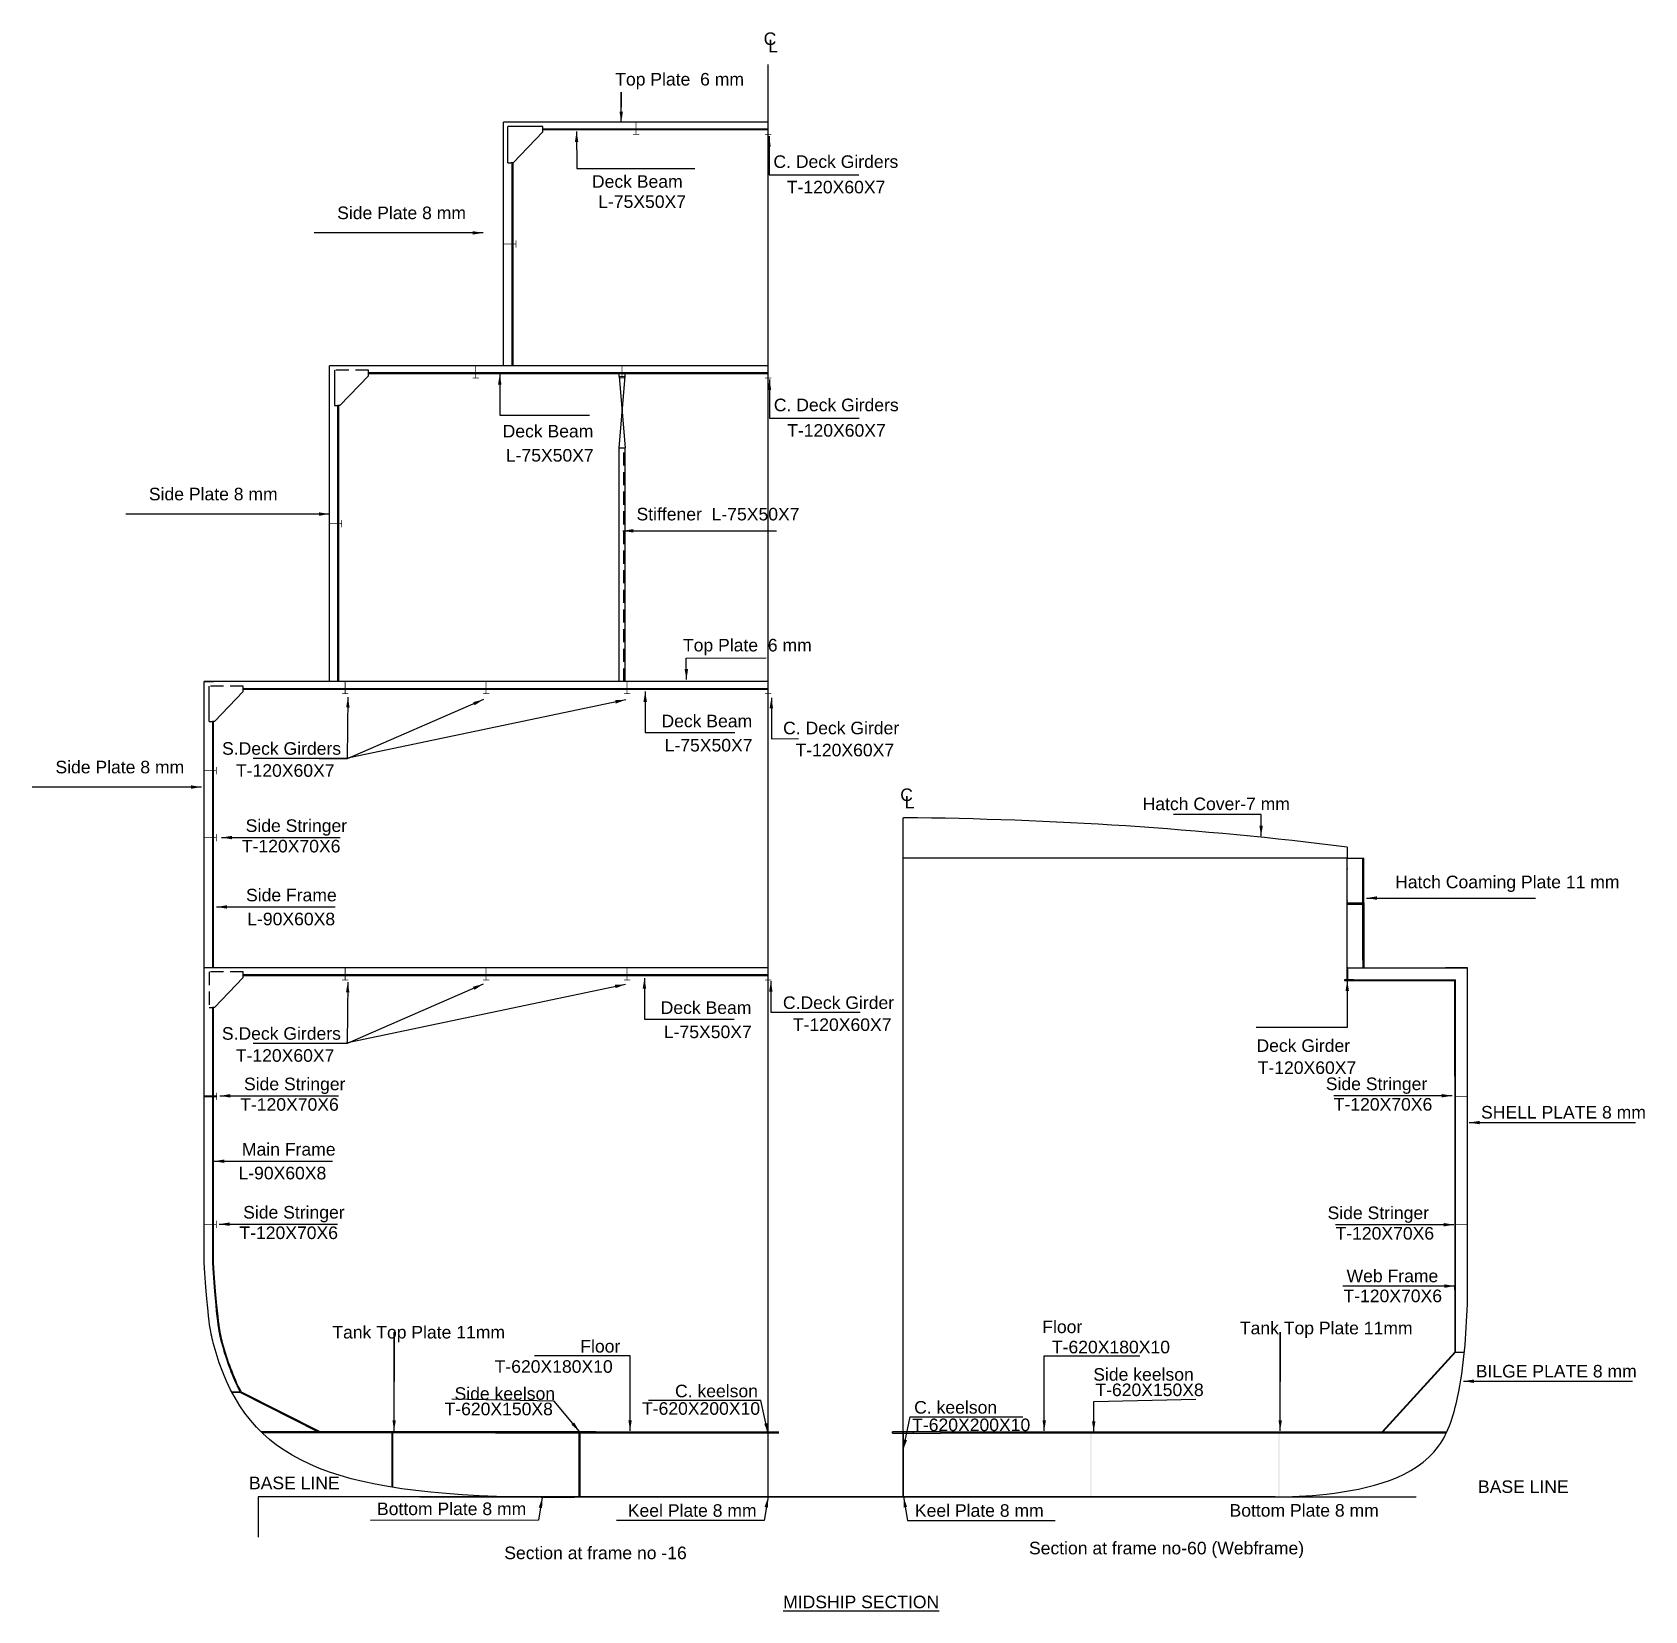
# Model space of a CAD drawing. Header units: inches. Extents: x 14911 to 113445, y 2644 to 74095.
# Drawn here: x 16999 to 32397, y 59028 to 74095 of the extents above; entities that cross this region are included whole.
import ezdxf
from ezdxf.enums import TextEntityAlignment as Align

# ---------------------------------------------------------------- set-up
doc = ezdxf.new("R2010")
doc.units = ezdxf.units.IN
doc.header["$LTSCALE"] = 500
doc.header["$MEASUREMENT"] = 0
doc.linetypes.add('DASHED', pattern=[0.75, 0.5, -0.25])
doc.styles.get("Standard").update_dxf_attribs({"font": 'arial.ttf'})
doc.dimstyles.get("Standard").update_dxf_attribs({"dimtxt": 250, "dimasz": 0.18, "dimexe": 0.18, "dimexo": 0.0625, "dimgap": 0.09, "dimtad": 0, "dimtih": 1, "dimtoh": 1, "dimdec": 4, "dimzin": 0, "dimdsep": 46, "dimtxsty": 'Standard', "dimcen": 0.09, "dimadec": 0, "dimazin": 0, "dimtfac": 1, "dimtdec": 4, "dimtofl": 0, "dimtmove": 0, "dimatfit": 3, "dimfxl": 1, "dimtolj": 1, "dimtzin": 0, "dimarcsym": 0})

msp = doc.modelspace()

# ---------------------------------------------------------------- hatches: boundary and pattern name
h = msp.add_hatch(color=6)
h.dxf.hatch_style = 1
h.paths.add_polyline_path([(22734.32933014312, 73118.00623683308), (22771.02025652782, 73118.00623683308), (22794.32933014312, 73118.00623683308), (22794.32933014312, 73125.00623683308), (22767.82933014312, 73125.00623683308), (22767.82933014312, 73238.00623683308), (22760.82933014312, 73238.00623683308), (22760.82933014312, 73125.00623683308), (22734.32933014312, 73125.00623683308)])
h = msp.add_hatch(color=6)
h.dxf.hatch_style = 1
h.paths.add_polyline_path([(23996.82933014312, 73118.00623683308), (24033.52025652782, 73118.00623683308), (24056.82933014312, 73118.00623683308), (24056.82933014312, 73125.00623683308), (24030.32933014312, 73125.00623683308), (24030.32933014312, 73238.00623683308), (24023.32933014312, 73238.00623683308), (24023.32933014312, 73125.00623683308), (23996.82933014312, 73125.00623683308)])
h = msp.add_hatch(color=6)
h.dxf.hatch_style = 1
h.paths.add_polyline_path([(21614.17278611147, 72078.10484571067), (21614.17278611147, 72072.10484571067), (21500.17278611147, 72072.10484571067), (21500.17278611147, 72078.10484571067)])
h.paths.add_polyline_path([(21620.17278611147, 72072.10484571067), (21620.17278611147, 72040.10484571068), (21614.17278611147, 72040.10484571068), (21614.17278611147, 72072.10484571067)])
h.paths.add_polyline_path([(21620.17278611147, 72078.10484571067), (21620.17278611147, 72075.10484571067), (21620.17278611147, 72072.10484571067), (21614.17278611147, 72072.10484571067), (21614.17278611147, 72078.10484571067)])
h.paths.add_polyline_path([(21620.17278611147, 72110.10484571068), (21620.17278611147, 72078.10484571067), (21614.17278611147, 72078.10484571067), (21614.17278611147, 72110.10484571068)])
h = msp.add_hatch(color=6)
h.dxf.hatch_style = 1
h.paths.add_polyline_path([(21614.17278611147, 72077.17785187843), (21614.17278611147, 72071.17785187843), (21500.17278611147, 72071.17785187843), (21500.17278611147, 72077.17785187843)])
h.paths.add_polyline_path([(21620.17278611147, 72071.17785187843), (21620.17278611147, 72039.17785187843), (21614.17278611147, 72039.17785187843), (21614.17278611147, 72071.17785187843)])
h.paths.add_polyline_path([(21620.17278611147, 72077.17785187843), (21620.17278611147, 72074.17785187843), (21620.17278611147, 72071.17785187843), (21614.17278611147, 72071.17785187843), (21614.17278611147, 72077.17785187843)])
h.paths.add_polyline_path([(21620.17278611147, 72109.17785187843), (21620.17278611147, 72077.17785187843), (21614.17278611147, 72077.17785187843), (21614.17278611147, 72109.17785187843)])
h = msp.add_hatch(color=6)
h.dxf.hatch_style = 1
h.paths.add_polyline_path([(21203.13291194675, 70790.71144518652), (21239.82383833145, 70790.71144518652), (21263.13291194675, 70790.71144518652), (21263.13291194675, 70797.71144518652), (21236.63291194675, 70797.71144518652), (21236.63291194675, 70910.71144518652), (21229.63291194675, 70910.71144518652), (21229.63291194675, 70797.71144518652), (21203.13291194675, 70797.71144518652)])
h = msp.add_hatch(color=6)
h.dxf.hatch_style = 1
h.paths.add_polyline_path([(22599.13291194675, 70790.71144518652), (22635.82383833145, 70790.71144518652), (22659.13291194675, 70790.71144518652), (22659.13291194675, 70797.71144518652), (22632.63291194675, 70797.71144518652), (22632.63291194675, 70910.71144518652), (22625.63291194675, 70910.71144518652), (22625.63291194675, 70797.71144518652), (22599.13291194675, 70797.71144518652)])
h = msp.add_hatch(color=6)
h.dxf.hatch_style = 1
h.paths.add_polyline_path([(23995.13291194675, 70790.71144518652), (24031.82383833145, 70790.71144518652), (24055.13291194675, 70790.71144518652), (24055.13291194675, 70797.71144518652), (24028.63291194675, 70797.71144518652), (24028.63291194675, 70910.71144518652), (24021.63291194675, 70910.71144518652), (24021.63291194675, 70797.71144518652), (23995.13291194675, 70797.71144518652)])
h = msp.add_hatch(color=6)
h.dxf.hatch_style = 1
h.paths.add_polyline_path([(19950.19086982178, 69408.76479371963), (19950.19086982178, 69402.76479371963), (19836.19086982178, 69402.76479371963), (19836.19086982178, 69408.76479371963)])
h.paths.add_polyline_path([(19956.19086982178, 69402.76479371963), (19956.19086982178, 69370.76479371965), (19950.19086982178, 69370.76479371965), (19950.19086982178, 69402.76479371963)])
h.paths.add_polyline_path([(19956.19086982178, 69408.76479371963), (19956.19086982178, 69405.76479371963), (19956.19086982178, 69402.76479371963), (19950.19086982178, 69402.76479371963), (19950.19086982178, 69408.76479371963)])
h.paths.add_polyline_path([(19956.19086982178, 69440.76479371965), (19956.19086982178, 69408.76479371963), (19950.19086982178, 69408.76479371963), (19950.19086982178, 69440.76479371965)])
h = msp.add_hatch(color=6)
h.dxf.hatch_style = 1
h.paths.add_polyline_path([(19950.19086982178, 69407.83779988739), (19950.19086982178, 69401.83779988739), (19836.19086982178, 69401.83779988739), (19836.19086982178, 69407.83779988739)])
h.paths.add_polyline_path([(19956.19086982178, 69401.83779988739), (19956.19086982178, 69369.83779988739), (19950.19086982178, 69369.83779988739), (19950.19086982178, 69401.83779988739)])
h.paths.add_polyline_path([(19956.19086982178, 69407.83779988739), (19956.19086982178, 69404.83779988739), (19956.19086982178, 69401.83779988739), (19950.19086982178, 69401.83779988739), (19950.19086982178, 69407.83779988739)])
h.paths.add_polyline_path([(19956.19086982178, 69439.83779988739), (19956.19086982178, 69407.83779988739), (19950.19086982178, 69407.83779988739), (19950.19086982178, 69439.83779988739)])
h = msp.add_hatch(color=6)
h.dxf.hatch_style = 1
h.paths.add_polyline_path([(19956.38291194695, 67777.47144464937), (19993.07383833166, 67777.47144464937), (20016.38291194695, 67777.47144464937), (20016.38291194695, 67784.47144464937), (19989.88291194696, 67784.47144464937), (19989.88291194695, 67897.47144464937), (19982.88291194695, 67897.47144464937), (19982.88291194696, 67784.47144464937), (19956.38291194695, 67784.47144464937)])
h = msp.add_hatch(color=6)
h.dxf.hatch_style = 1
h.paths.add_polyline_path([(21302.63291194695, 67777.47144464937), (21339.32383833166, 67777.47144464937), (21362.63291194695, 67777.47144464937), (21362.63291194695, 67784.47144464937), (21336.13291194696, 67784.47144464937), (21336.13291194695, 67897.47144464937), (21329.13291194695, 67897.47144464937), (21329.13291194696, 67784.47144464937), (21302.63291194695, 67784.47144464937)])
h = msp.add_hatch(color=6)
h.dxf.hatch_style = 1
h.paths.add_polyline_path([(22648.88291194695, 67777.47144464937), (22685.57383833166, 67777.47144464937), (22708.88291194695, 67777.47144464937), (22708.88291194695, 67784.47144464937), (22682.38291194696, 67784.47144464937), (22682.38291194695, 67897.47144464937), (22675.38291194695, 67897.47144464937), (22675.38291194696, 67784.47144464937), (22648.88291194695, 67784.47144464937)])
h = msp.add_hatch(color=6)
h.dxf.hatch_style = 1
h.paths.add_polyline_path([(23995.13291194695, 67777.47214518652), (24031.82383833166, 67777.47214518652), (24055.13291194695, 67777.47214518652), (24055.13291194695, 67784.47214518652), (24028.63291194695, 67784.47214518652), (24028.63291194695, 67897.47214518652), (24021.63291194695, 67897.47214518652), (24021.63291194695, 67784.47214518652), (23995.13291194695, 67784.47214518652)])
h = msp.add_hatch(color=6)
h.dxf.hatch_style = 1
h.paths.add_polyline_path([(18754.1528192956, 67050.16030105697), (18754.1528192956, 67044.16030105697), (18640.1528192956, 67044.16030105697), (18640.1528192956, 67050.16030105697)])
h.paths.add_polyline_path([(18760.1528192956, 67044.16030105697), (18760.1528192956, 67012.16030105698), (18754.1528192956, 67012.16030105698), (18754.1528192956, 67044.16030105697)])
h.paths.add_polyline_path([(18760.1528192956, 67050.16030105697), (18760.1528192956, 67047.16030105697), (18760.1528192956, 67044.16030105697), (18754.1528192956, 67044.16030105697), (18754.1528192956, 67050.16030105697)])
h.paths.add_polyline_path([(18760.1528192956, 67082.16030105698), (18760.1528192956, 67050.16030105697), (18754.1528192956, 67050.16030105697), (18754.1528192956, 67082.16030105698)])
h = msp.add_hatch(color=6)
h.dxf.hatch_style = 1
h.paths.add_polyline_path([(18754.1528192956, 66408.99070798185), (18754.1528192956, 66402.99070798185), (18640.1528192956, 66402.99070798185), (18640.1528192956, 66408.99070798185)])
h.paths.add_polyline_path([(18760.1528192956, 66402.99070798185), (18760.1528192956, 66370.99070798187), (18754.1528192956, 66370.99070798187), (18754.1528192956, 66402.99070798185)])
h.paths.add_polyline_path([(18760.1528192956, 66408.99070798185), (18760.1528192956, 66405.99070798185), (18760.1528192956, 66402.99070798185), (18754.1528192956, 66402.99070798185), (18754.1528192956, 66408.99070798185)])
h.paths.add_polyline_path([(18760.1528192956, 66440.99070798187), (18760.1528192956, 66408.99070798185), (18754.1528192956, 66408.99070798185), (18754.1528192956, 66440.99070798187)])
h = msp.add_hatch(color=6)
h.dxf.hatch_style = 1
h.paths.add_polyline_path([(19956.38291194695, 65044.49569621679), (19993.07383833166, 65044.49569621679), (20016.38291194695, 65044.49569621679), (20016.38291194695, 65051.49569621679), (19989.88291194696, 65051.49569621679), (19989.88291194695, 65164.49569621679), (19982.88291194695, 65164.49569621679), (19982.88291194696, 65051.49569621679), (19956.38291194695, 65051.49569621679)])
h = msp.add_hatch(color=6)
h.dxf.hatch_style = 1
h.paths.add_polyline_path([(21302.63291194695, 65044.49569621679), (21339.32383833166, 65044.49569621679), (21362.63291194695, 65044.49569621679), (21362.63291194695, 65051.49569621679), (21336.13291194696, 65051.49569621679), (21336.13291194695, 65164.49569621679), (21329.13291194695, 65164.49569621679), (21329.13291194696, 65051.49569621679), (21302.63291194695, 65051.49569621679)])
h = msp.add_hatch(color=6)
h.dxf.hatch_style = 1
h.paths.add_polyline_path([(22648.88291194695, 65044.49569621679), (22685.57383833166, 65044.49569621679), (22708.88291194695, 65044.49569621679), (22708.88291194695, 65051.49569621679), (22682.38291194696, 65051.49569621679), (22682.38291194695, 65164.49569621679), (22675.38291194695, 65164.49569621679), (22675.38291194696, 65051.49569621679), (22648.88291194695, 65051.49569621679)])
h = msp.add_hatch(color=6)
h.dxf.hatch_style = 1
h.paths.add_polyline_path([(23995.13291194695, 65044.49569621679), (24031.82383833166, 65044.49569621679), (24055.13291194695, 65044.49569621679), (24055.13291194695, 65051.49569621679), (24028.63291194696, 65051.49569621679), (24028.63291194695, 65164.49569621679), (24021.63291194695, 65164.49569621679), (24021.63291194696, 65051.49569621679), (23995.13291194695, 65051.49569621679)])
h = msp.add_hatch(color=6)
h.dxf.hatch_style = 1
h.paths.add_polyline_path([(29529.13714031774, 65044.49569621679), (29565.82806670244, 65044.49569621679), (29589.13714031774, 65044.49569621679), (29589.13714031774, 65051.49569621679), (29562.63714031774, 65051.49569621679), (29562.63714031774, 65164.49569621679), (29555.63714031774, 65164.49569621679), (29555.63714031774, 65051.49569621679), (29529.13714031774, 65051.49569621679)])
h = msp.add_hatch(color=6)
h.dxf.hatch_style = 1
h.paths.add_polyline_path([(18754.152819292, 63941.80301866432), (18754.152819292, 63935.80301866432), (18640.152819292, 63935.80301866432), (18640.152819292, 63941.80301866432)])
h.paths.add_polyline_path([(18760.152819292, 63935.80301866432), (18760.152819292, 63903.80301866432), (18754.152819292, 63903.80301866432), (18754.152819292, 63935.80301866432)])
h.paths.add_polyline_path([(18760.152819292, 63941.80301866432), (18760.152819292, 63938.80301866432), (18760.152819292, 63935.80301866432), (18754.152819292, 63935.80301866432), (18754.152819292, 63941.80301866432)])
h.paths.add_polyline_path([(18760.152819292, 63973.80301866432), (18760.152819292, 63941.80301866432), (18754.152819292, 63941.80301866432), (18754.152819292, 63973.80301866432)])
h = msp.add_hatch(color=6)
h.dxf.hatch_style = 1
h.paths.add_polyline_path([(30590.20285702656, 63942.00879946799), (30590.20285702656, 63936.00879946799), (30704.20285702656, 63936.00879946799), (30704.20285702656, 63942.00879946799)])
h.paths.add_polyline_path([(30584.20285702656, 63936.00879946799), (30584.20285702656, 63904.00879946799), (30590.20285702656, 63904.00879946799), (30590.20285702656, 63936.00879946799)])
h.paths.add_polyline_path([(30584.20285702656, 63942.00879946799), (30584.20285702656, 63939.00879946799), (30584.20285702656, 63936.00879946799), (30590.20285702656, 63936.00879946799), (30590.20285702656, 63942.00879946799)])
h.paths.add_polyline_path([(30584.20285702656, 63974.00879946799), (30584.20285702656, 63942.00879946799), (30590.20285702656, 63942.00879946799), (30590.20285702656, 63974.00879946799)])
h = msp.add_hatch(color=6)
h.dxf.hatch_style = 1
h.paths.add_polyline_path([(18754.1469944085, 62719.87788085271), (18754.1469944085, 62713.87788085271), (18640.1469944085, 62713.87788085271), (18640.1469944085, 62719.87788085271)])
h.paths.add_polyline_path([(18760.1469944085, 62713.87788085271), (18760.1469944085, 62681.87788085272), (18754.1469944085, 62681.87788085272), (18754.1469944085, 62713.87788085271)])
h.paths.add_polyline_path([(18760.1469944085, 62719.87788085271), (18760.1469944085, 62716.87788085271), (18760.1469944085, 62713.87788085271), (18754.1469944085, 62713.87788085271), (18754.1469944085, 62719.87788085271)])
h.paths.add_polyline_path([(18760.1469944085, 62751.87788085272), (18760.1469944085, 62719.87788085271), (18754.1469944085, 62719.87788085271), (18754.1469944085, 62751.87788085272)])
h = msp.add_hatch(color=6)
h.dxf.hatch_style = 1
h.paths.add_polyline_path([(30590.03764609515, 62719.65055041816), (30590.03764609515, 62713.65055041816), (30704.03764609515, 62713.65055041816), (30704.03764609515, 62719.65055041816)])
h.paths.add_polyline_path([(30584.03764609515, 62713.65055041816), (30584.03764609515, 62681.65055041817), (30590.03764609515, 62681.65055041817), (30590.03764609515, 62713.65055041816)])
h.paths.add_polyline_path([(30584.03764609515, 62719.65055041816), (30584.03764609515, 62716.65055041816), (30584.03764609515, 62713.65055041816), (30590.03764609515, 62713.65055041816), (30590.03764609515, 62719.65055041816)])
h.paths.add_polyline_path([(30584.03764609515, 62751.65055041817), (30584.03764609515, 62719.65055041816), (30590.03764609515, 62719.65055041816), (30590.03764609515, 62751.65055041817)])
h = msp.add_hatch(color=6)
h.dxf.hatch_style = 1
h.paths.add_polyline_path([(20439.77377653545, 60726.49597006399), (20510.73488679148, 60726.49597006398), (20510.73488679148, 60734.49569621871), (20435.73488679148, 60734.49569621871), (20360.73488679148, 60734.49569621871), (20360.73488679148, 60726.495970064), (20431.77377653545, 60726.49597006399), (20431.77377653545, 60207.54143693027), (20439.77377653545, 60206.26535072204)])
h = msp.add_hatch(color=6)
h.dxf.hatch_style = 1
h.paths.add_polyline_path([(22151.73488679148, 60734.495696217), (22222.75240433987, 60734.495696217), (22222.75240433987, 60726.495696217), (22151.73488679148, 60726.495696217)])
h.paths.add_polyline_path([(22230.73488679148, 60734.495696217), (22301.73488679148, 60734.495696217), (22301.73488679148, 60726.495696217), (22230.73488679148, 60726.495696217)])
h = msp.add_hatch(color=6)
h.dxf.hatch_style = 1
h.paths.add_polyline_path([(22222.73488679148, 60726.495696217), (22230.73488679148, 60726.495696217), (22230.73488679148, 60114.49569621871), (22222.73488679148, 60114.49569621871)])
h = msp.add_hatch(color=6)
h.dxf.hatch_style = 1
h.paths.add_polyline_path([(22222.75240433987, 60734.49569621871), (22230.73488679148, 60734.49569621871), (22230.73488679148, 60726.49569621871), (22222.75240433987, 60726.49569621871)])
h = msp.add_hatch(color=6)
h.dxf.hatch_style = 1
h.paths.add_polyline_path([(24030.16074960199, 60724.49569621842), (24020.16074960199, 60724.49569621842), (24020.16074960199, 60114.49569621842), (24030.16074960199, 60114.49569621842)])
h.paths.add_polyline_path([(24125.16074960199, 60734.49569621842), (24030.16074960199, 60734.49569621842), (24030.16074960199, 60724.49569621842), (24125.16074960199, 60724.49569621842)])
h.paths.add_polyline_path([(24030.16074960199, 60734.49569621842), (24020.16074960199, 60734.49569621842), (24020.16074960199, 60724.49569621842), (24030.16074960199, 60724.49569621842)])
h.paths.add_polyline_path([(24020.16074960199, 60734.49569621842), (23972.66074960199, 60734.49569621842), (23925.16074960199, 60734.49569621842), (23925.16074960199, 60724.49569621842), (24020.16074960199, 60724.49569621842)])
h = msp.add_hatch(color=6)
h.dxf.hatch_style = 1
h.paths.add_polyline_path([(25319.20285702345, 60724.49569621842), (25309.20285702345, 60724.49569621842), (25309.20285702345, 60114.49569621842), (25319.20285702345, 60114.49569621842)])
h.paths.add_polyline_path([(25414.20285702345, 60734.49569621842), (25319.20285702345, 60734.49569621842), (25319.20285702345, 60724.49569621842), (25414.20285702345, 60724.49569621842)])
h.paths.add_polyline_path([(25319.20285702345, 60734.49569621842), (25309.20285702345, 60734.49569621842), (25309.20285702345, 60724.49569621842), (25319.20285702345, 60724.49569621842)])
h.paths.add_polyline_path([(25309.20285702345, 60734.49569621842), (25261.70285702345, 60734.49569621842), (25214.20285702345, 60734.49569621842), (25214.20285702345, 60724.49569621842), (25309.20285702345, 60724.49569621842)])
h = msp.add_hatch(color=6)
h.dxf.hatch_style = 1
h.paths.add_polyline_path([(27183.51632038216, 60734.53322795614), (27112.49880283378, 60734.53322795614), (27112.49880283378, 60726.53322795614), (27183.51632038216, 60726.53322795614)])
h.paths.add_polyline_path([(27104.51632038216, 60734.53322795614), (27033.51632038216, 60734.53322795614), (27033.51632038216, 60726.53322795614), (27104.51632038216, 60726.53322795614)])
h = msp.add_hatch(color=6)
h.dxf.hatch_style = 1
h.paths.add_polyline_path([(27112.49880283378, 60734.53322795784), (27104.51632038216, 60734.53322795784), (27104.51632038216, 60726.53322795784), (27112.49880283378, 60726.53322795785)])
h = msp.add_hatch(color=6)
h.dxf.hatch_style = 1
h.paths.add_polyline_path([(27112.51632038216, 60726.53322795614), (27104.51632038216, 60726.53322795614), (27104.51632038216, 60114.53322795784), (27112.51632038216, 60114.53322795784)])
h = msp.add_hatch(color=6)
h.dxf.hatch_style = 1
h.paths.add_polyline_path([(28978.51632038217, 60734.53322795614), (28907.49880283378, 60734.53322795614), (28907.49880283378, 60726.53322795614), (28978.51632038217, 60726.53322795614)])
h.paths.add_polyline_path([(28899.51632038217, 60734.53322795614), (28828.51632038216, 60734.53322795614), (28828.51632038216, 60726.53322795614), (28899.51632038217, 60726.53322795614)])
h = msp.add_hatch(color=6)
h.dxf.hatch_style = 1
h.paths.add_polyline_path([(28907.49880283378, 60734.53322795784), (28899.51632038217, 60734.53322795784), (28899.51632038217, 60726.53322795784), (28907.49880283378, 60726.53322795785)])
h = msp.add_hatch(color=6)
h.dxf.hatch_style = 1
h.paths.add_polyline_path([(28907.51632038217, 60726.53322795614), (28899.51632038217, 60726.53322795614), (28899.51632038217, 60114.53322795784), (28907.51632038217, 60114.53322795784)])

# ---------------------------------------------------------------- linework, layer by layer
for p, q in [((24025.160749602, 73238.00623683308), (24025.16074960199, 73787.78507539914)), ((24025.16074960179, 73238.00623683308), (21500.18071642146, 73238.00623683308)), ((21500.18071642146, 70910.71144518652), (21500.18071642146, 73238.00623683308)), ((24025.16074960179, 73238.00623683308), (21500.18071642146, 73238.00623683308)), ((24025.16074960179, 73238.00623683308), (21500.18071642146, 73238.00623683308)), ((21540.30451581598, 72848.13388638788), (21540.30451581598, 73195.33379134408)), ((21873.51217105073, 73143.0385566358), (21590.18071642146, 72848.13388638789)), ((24025.16074960179, 73170.00623683308), (21873.51217105073, 73170.00623683308)), ((21873.51217105073, 73143.0385566358), (21873.51217105073, 73163.04263743568)), ((24025.16074960179, 73163.00623683308), (21873.51217105073, 73163.00623683308)), ((24025.16074960179, 70910.71144518652), (24025.16074960179, 73238.00623683308)), ((21590.18071642146, 72848.13388638789), (21570.18071642146, 72848.13388638789)), ((21582.18071642146, 70910.71144518652), (21582.18071642146, 72848.13388638789)), ((21590.18071642146, 70910.71144518652), (21590.18071642146, 72848.13388638789)), ((19836.19880013177, 67898.39913901877), (19836.19880013177, 70911.63843901877)), ((24025.16074960179, 70910.71144518652), (19836.19880013177, 70910.71144518652)), ((24025.16074960179, 70910.71144518652), (19836.19880013177, 70910.71144518652)), ((24025.16074960179, 70842.71144518652), (20209.53025476104, 70842.71144518652)), ((20209.53025476104, 70816.67075882148), (20209.53025476104, 70836.67483962137)), ((24025.16074960179, 70835.71144518652), (20209.53025476104, 70835.71144518652)), ((22601.88529629982, 70809.96637161488), (22601.88529629982, 70835.71144518652)), ((22658.88529630012, 70809.96637161514), (22658.88529630012, 70835.71144518652)), ((24025.16074960179, 67897.47214518652), (24025.16074960179, 70910.71144518652)), ((20209.53025476104, 70816.67075882148), (19935.08441967901, 70531.0146582601)), ((22601.88529629982, 70809.96637161488), (22658.88529630331, 70129.38637161514)), ((22601.88529632356, 70129.38637161488), (22658.88529630012, 70809.96637161514)), ((22601.88529629982, 70809.96637161488), (22658.88529630012, 70809.96637161514)), ((19935.08441967901, 70531.0146582601), (19915.08441967901, 70531.0146582601)), ((19918.19880013177, 67898.39913901876), (19918.19880013177, 70531.0146582601)), ((19926.19880013177, 67898.39913901876), (19926.19880013177, 70531.0146582601)), ((22601.88529632356, 70129.38637161488), (22658.88529630331, 70129.38637161514)), ((24025.16074960199, 67897.47214518652), (24025.16074960199, 68004.52314589344)), ((24025.16074960199, 67897.47214518652), (18640.16074960559, 67897.47214518652)), ((18640.16074960559, 63558.85464518815), (18640.16074960559, 67897.47214518652)), ((18640.16074960559, 67897.47214518652), (18730.16074960559, 67897.47214518652)), ((18640.16074960559, 67889.47214518653), (18640.16074960559, 67897.47214518652)), ((18640.16074960559, 67897.47214518652), (18730.16074960559, 67897.47214518652)), ((18640.16074960559, 67889.47214518653), (18640.16074960559, 67897.47214518652)), ((24025.16074960199, 67897.47214518652), (18640.16074960559, 67897.47214518652)), ((18685.16074960559, 67897.47214518652), (18640.16074960559, 67897.47214518652)), ((18689.17016854734, 67516.84836442785), (18689.17016854737, 67854.79969969751)), ((19013.49220423486, 67802.50446498924), (18739.04636915282, 67516.84836442786)), ((24025.16074960199, 67829.47214518652), (19013.49220423486, 67829.47214518652)), ((19013.49220423486, 67802.50446498924), (19013.49220423486, 67822.50854578911)), ((24025.16074960199, 67822.47214518652), (19013.49220423485, 67822.47214518652)), ((24025.16074960199, 67897.47214518652), (19254.48239432997, 67897.47214518652)), ((24025.16074960199, 63558.85464518652), (24025.16074960199, 67897.47214518652)), ((18739.04636915282, 67516.84836442786), (18719.04636915282, 67516.84836442786)), ((18722.16074960559, 65164.49569621679), (18722.16074960559, 67516.84836442786)), ((18730.16074960559, 65164.49569621679), (18730.16074960559, 67516.84836442786)), ((25314.20285702345, 60114.49569621842), (25314.20285702345, 66597.13011345593)), ((25314.20285702345, 66597.13011345593), (25319.20285702345, 66597.13011345592)), ((29555.63714031774, 66317.61688699544), (29555.63714031774, 66211.7875782768)), ((29703.86677893124, 65238.14163724679), (29703.86677893124, 66211.78757827678)), ((29715.63714031774, 65238.14163724679), (29715.63714031774, 66211.7875782768)), ((29555.63714031774, 66114.10532862687), (29555.63714031774, 66107.10532862687)), ((29555.63714031774, 65807.80180108637), (29555.63714031774, 65800.80180108637)), ((29555.63714031774, 65784.47368431377), (29715.63714031774, 65784.47368431377)), ((29555.63714031774, 65784.47368431377), (29555.63714031774, 65773.47368431377)), ((29555.63714031774, 65773.47368431377), (29704.63714031774, 65773.47368431377)), ((29704.63714031774, 65773.47368431377), (29704.63714031774, 65334.47368431378)), ((29715.63714031774, 65784.47368431377), (29715.63714031774, 65334.47368431378)), ((29715.63714031774, 65688.1416372468), (29715.63714031774, 65238.14163724679)), ((29704.63714031774, 65334.47368431378), (29715.63714031774, 65334.47368431378)), ((24025.16074960199, 65164.49569621679), (18640.16074960559, 65164.49569621679)), ((18640.16074960199, 62350.29623879761), (18640.16074960199, 65164.49569621842)), ((24018.16074960199, 65164.49569621679), (24025.16074960199, 65164.49569621679)), ((29555.63714031774, 65164.49569621679), (29791.27781378123, 65164.49569621679)), ((29555.63714031774, 65164.49569621679), (29555.63714031774, 65044.49569621679)), ((29562.63714031774, 65164.49569621679), (29555.63714031774, 65164.49569621679)), ((29555.63714031774, 65051.49569621679), (29555.63714031774, 65164.49569621679)), ((29555.63714031774, 65164.49569621679), (29562.63714031774, 65164.49569621679)), ((29562.63714031774, 65051.49569621679), (29562.63714031774, 65164.49569621679)), ((29562.63714031774, 65051.49569621679), (29562.63714031774, 65164.49569621679)), ((29703.86677893124, 65238.14163724679), (29703.86677893124, 65164.49569621679)), ((29715.63714031774, 65238.14163724679), (29715.63714031774, 65164.49569621679)), ((29791.27781378123, 65164.49569621679), (30615.40378756377, 65164.49569621797)), ((30615.40378756377, 65164.49569621797), (30495.40378756377, 65164.49569621797)), ((30704.20285702345, 65164.80879946795), (30584.20285702345, 65164.80879946795)), ((30609.27378690266, 65164.49569621797), (30704.20285702094, 65164.49569621842)), ((19013.49220423486, 65073.28323492424), (18739.04636915282, 64787.62713436286)), ((24025.16074960199, 65096.49569621679), (19013.49220423486, 65096.49569621679)), ((19013.49220423486, 65073.28323492424), (19013.49220423486, 65093.28731572412)), ((24025.16074960199, 65089.49569621679), (19013.49220423486, 65089.49569621679)), ((29555.63714031774, 65051.49569621679), (29529.13714031774, 65051.49569621679)), ((29529.13714031774, 65051.49569621679), (29529.13714031774, 65044.49569621679)), ((29529.13714031774, 65044.49569621679), (29565.82806670244, 65044.49569621679)), ((29555.63714031774, 65044.49569621679), (29615.63714031774, 65044.49569621679)), ((29555.63714031774, 65044.49569621679), (30584.07285636543, 65044.49569621679)), ((29615.63714031774, 65051.49569621679), (29562.63714031774, 65051.49569621679)), ((29589.13714031774, 65051.49569621679), (29562.63714031774, 65051.49569621679)), ((29562.63714031774, 65044.49569621679), (29589.13714031774, 65044.49569621679)), ((29589.13714031774, 65044.49569621679), (29589.13714031774, 65051.49569621679)), ((29615.63714031774, 65051.49569621679), (30590.20285702654, 65051.49569621679)), ((30584.07285636543, 64130.29492690683), (30584.07285636543, 65044.49569621679)), ((18739.04636915282, 64787.62713436286), (18719.04636915282, 64787.62713436286)), ((18722.16074960559, 63558.85464518815), (18722.16074960559, 64787.62713436286)), ((18722.16074960199, 62350.29623879761), (18722.16074960199, 64787.62713436285)), ((18730.16074960559, 63558.85464518815), (18730.16074960559, 64787.62713436286)), ((18730.16074960199, 62350.29623879761), (18730.16074960199, 64787.62713436285)), ((18640.152819292, 63941.80301866432), (18760.152819292, 63941.80301866432)), ((18640.152819292, 63935.80301866432), (18760.152819292, 63935.80301866432)), ((30584.07285636543, 63938.39245944933), (30590.20285702655, 63938.39245944933)), ((30590.20285702345, 62779.89232523317), (30590.20285702345, 62849.89232523317)), ((30584.20285702656, 62091.3200175676), (30584.20285702656, 62126.3200175676)), ((30584.20285702345, 62091.32001756757), (30584.20285702345, 62126.32001756757)), ((30590.20285702345, 62126.32001756757), (30584.20285702345, 62126.32001756757)), ((30584.20285702656, 62091.3200175676), (30584.20285702656, 62056.3200175676)), ((30584.20285702345, 62091.32001756757), (30584.20285702345, 62056.32001756757)), ((30584.20285702656, 62056.3200175676), (30590.20285702656, 62056.3200175676)), ((30590.20285702345, 62056.32001756757), (30590.20285702345, 62126.32001756757)), ((30584.07285636545, 61496.39501949107), (29890.35710646971, 60736.80726470161)), ((30590.20285702657, 61496.39501949107), (29896.48710713084, 60736.80726470161)), ((30584.07285636545, 61496.39501949107), (30674.25283942935, 61496.39501949107)), ((18902.79565757948, 61118.56797096807), (18984.79049520599, 61118.5778671888)), ((18987.51212708567, 61110.86299845429), (18907.03700544938, 61110.48888882341)), ((18987.51212708567, 61110.86299845429), (19729.0099279044, 60734.51501804419)), ((18992.68990800939, 61118.77072254915), (18993.25733937923, 61118.78457575369)), ((18993.25733937923, 61118.78457575369), (19751.12250948101, 60734.51501804418)), ((21270.42785607017, 60734.51501804408), (19185.23404065776, 60734.51501804422)), ((20431.77377653545, 60726.49597006399), (19193.54263745626, 60726.49597006407)), ((20507.03496535533, 60734.51501804413), (20227.83094836397, 60734.51501804415)), ((20360.73488679148, 60726.49569621871), (20360.73488679148, 60734.49569621871)), ((20360.73488679148, 60734.49569621871), (20435.73488679148, 60734.49569621871)), ((20431.77377653545, 60726.49569621871), (20360.73488679148, 60726.49569621871)), ((20427.82878107805, 60726.49597006399), (20431.77377653545, 60726.49597006399)), ((20431.77377653545, 60726.49597006399), (20431.77377653545, 60207.54143693027)), ((20435.73488679148, 60734.49569621871), (20510.73488679148, 60734.49569621871)), ((21420.65503034019, 60726.49597006392), (20439.77377653545, 60726.49597006399)), ((20439.77377653545, 60726.49597006399), (20439.77377653545, 60206.25552860261)), ((20510.73488679148, 60726.49569621871), (20439.77377653545, 60726.49569621871)), ((20510.73488679148, 60734.49569621871), (20510.73488679148, 60726.49569621871)), ((22379.05108901059, 60734.49569621853), (21270.42785607017, 60734.51501804408)), ((21420.65503034019, 60726.49597006392), (21910.68777951794, 60726.49597006392)), ((21910.68777951794, 60726.49597006392), (22122.43204817686, 60726.49597006392)), ((22122.43204817686, 60726.49597006392), (23081.01104973918, 60726.49597006392)), ((22222.73488679148, 60114.49569621871), (22222.73488679148, 60734.49569621871)), ((22230.73488679148, 60114.49569621871), (22230.73488679148, 60734.49569621871)), ((22379.05108901137, 60734.49569621853), (22605.85300806452, 60734.49569621852)), ((22379.05108901059, 60734.49569621853), (24126.69722191175, 60734.49569621843)), ((23081.01104973918, 60726.49597006392), (24125.56450202712, 60724.48887580604)), ((23925.1171297028, 60724.48896202621), (23925.1171297028, 60734.48896202621)), ((24125.56450202712, 60724.48887580604), (24125.56450202712, 60734.49569621843)), ((25213.05806130113, 60724.49569621842), (25671.27041019344, 60724.49569621842)), ((25566.27041019344, 60734.49569621842), (25213.75756551058, 60734.49569621842)), ((25214.27821921196, 60724.49569621842), (25214.27821921196, 60734.49569621842)), ((25314.20285702345, 60114.49569621842), (25314.20285702345, 60734.49569621842)), ((25319.20285702345, 60114.49569621842), (25319.20285702345, 60734.49569621842)), ((25414.12884955799, 60724.49569621842), (25414.12884955799, 60734.49569621842)), ((25671.27041019344, 60734.49569621842), (25518.77041019344, 60734.49569621842)), ((25671.27041019344, 60734.49569621842), (26779.89364313386, 60734.5150180439)), ((25671.27041019344, 60724.49569621842), (26629.66646886384, 60726.74219169365)), ((26629.66646886384, 60726.49597006376), (30502.5088843986, 60726.49597006376)), ((26779.89364313386, 60734.5150180439), (30506.25653927026, 60734.5150180439)), ((27606.76147460484, 60726.5150180439), (27535.77654383803, 60726.5150180439)), ((27606.76147460484, 60726.5150180439), (27614.74395705645, 60726.5150180439)), ((27685.76147460484, 60726.5150180439), (27614.74395705645, 60726.5150180439)), ((19156.74311485291, 60114.49569621842), (19156.74311485291, 59729.68987838255)), ((21644.20074960199, 60114.49569621842), (24025.16074960199, 60114.49569621842)), ((28841.20285704856, 60114.49569621871), (25334.403787564, 60114.49569621842)), ((28866.4037875891, 60114.49569621842), (25344.4037875891, 60114.49569621842))]:
    msp.add_line(p, q)
at = {"ltscale": 0.5}
for p, q in [((21873.51217105073, 73195.33379134408), (21540.30451581598, 73195.33379134406)), ((21540.30451581598, 72848.13388638788), (21570.18071642146, 72848.13388638789)), ((19885.20821907356, 70868.96599352975), (19885.20821907352, 70531.0146582601)), ((19885.20821907352, 70531.0146582601), (19915.08441967901, 70531.0146582601)), ((22601.90967578626, 67897.76323568304), (22601.90967575563, 70136.26323568304)), ((22658.8852963339, 67897.47214518653), (22658.88529630331, 70129.38637161514))]:
    msp.add_line(p, q, dxfattribs=at)
at = {"linetype": 'DASHED', "ltscale": 0.5}
for p, q in [((21873.51217105073, 73163.04263743568), (21873.51217105073, 73195.33379134408)), ((20209.53025476104, 70868.96599352975), (19885.20821907356, 70868.96599352975)), ((20209.53025476104, 70836.67483962137), (20209.53025476104, 70868.96599352975)), ((22648.8852963339, 67897.47214518653), (22648.88529630331, 70129.3863716151)), ((19013.49220423486, 67854.79969969751), (18689.17016854737, 67854.79969969751)), ((19013.49220423486, 67822.50854578911), (19013.49220423486, 67854.79969969751)), ((18689.17016854734, 67516.84836442785), (18719.04636915282, 67516.84836442786)), ((18689.17016854737, 65125.57846963251), (18689.17016854734, 64787.62713436285)), ((19013.49220423486, 65125.57846963251), (18689.17016854737, 65125.57846963251)), ((19013.49220423486, 65093.28731572412), (19013.49220423486, 65125.57846963251)), ((18689.17016854734, 64787.62713436285), (18719.04636915282, 64787.62713436286))]:
    msp.add_line(p, q, dxfattribs=at)
at = {"color": 7}
msp.add_line((24025.16074960199, 60114.49569621842), (24025.16074960199, 66245.83194259368), dxfattribs=at)
at = {"color": 7, "ltscale": 0.5}
for p, q in [((29555.63714031774, 66211.78757819266), (25314.20285702345, 66211.787576794)), ((28439.8451390922, 60114.49569621842), (19156.74311485291, 60114.49569621842)), ((20700.19099487962, 60114.49569621842), (30212.82142231309, 60114.49569621842)), ((20929.71939807379, 60114.49569621842), (30212.82142231309, 60114.49569621842)), ((20929.71939807379, 60114.49569621842), (30212.82142231309, 60114.49569621842))]:
    msp.add_line(p, q, dxfattribs=at)
at = {"color": 7, "ltscale": 5}
for p, q in [((29555.63714031774, 65164.49569621679), (29555.63714031774, 66211.7875782768)), ((29555.63714031774, 66211.7875782768), (29715.63714031774, 66211.78757827678)), ((30584.07285636543, 64130.29492690683), (30584.07285636545, 61496.39501949107))]:
    msp.add_line(p, q, dxfattribs=at)
at = {"color": 7, "lineweight": 20, "ltscale": 0.5}
for p, q in [((30590.20285702654, 65051.49569621679), (30590.20285702657, 61504.45857643079)), ((30590.20285702655, 64130.29492690684), (30590.20285702657, 61496.39501949107))]:
    msp.add_line(p, q, dxfattribs=at)
at = {"color": 7, "ltscale": 0.5}
msp.add_arc((25034.03456666995, 30030.53041651507), 36567.71163677239, 82.89719038842121, 89.55318218262691, dxfattribs=at)
msp.add_open_spline([(28841.20285704856, 60114.49569621871), (29009.99080329132, 60114.49569621842), (29558.38899204988, 60139.33322189591), (30402.34406185341, 60339.17569970488), (30665.85511923001, 61197.51821275243), (30689.22292317144, 61658.32858787676), (30704.20285702733, 61953.73114075531), (30704.20285702094, 63023.98599249624), (30704.20285702094, 64094.24084435734), (30704.20285702094, 65164.49569621842)], degree=3, knots=[0, 0, 0, 0, 516.8900533069054, 1679.394621065609, 2180.111431615044, 3074.343772608742, 3074.343772608742, 3074.343772608742, 3075.234699242761, 3075.234699242761, 3075.234699242761, 3075.234699242761])
at = {"color": 0}
for points, knots in [([(22458.61272506764, 60114.49569621842), (22152.23592631018, 60108.44958284604), (21868.50318971451, 60108.44908947586), (21607.42005908172, 60114.49569621842), (19712.21973673739, 60158.3879653965), (18945.62965399403, 60554.43080938322), (18677.60360430281, 61789.91070536098), (18640.16074960199, 62350.29623879762)], [0.54928001512319, 0.54928001512319, 0.54928001512319, 0.54928001512319, 0.8745945906638788, 0.8745945906638788, 0.8745945906638788, 3.23605044931597, 3.454333687950539, 3.454333687950539, 3.454333687950539, 3.454333687950539]), ([(18984.79049520599, 61118.5778671888), (18912.59825870273, 61256.9707698115), (18822.41193878628, 61500.39244904383), (18759.60360430281, 61789.91070536098), (18722.16074960199, 62350.29623879763)], [2.849806194114997, 2.849806194114997, 2.849806194114997, 2.849806194114997, 3.23605044931597, 3.454333687950539, 3.454333687950539, 3.454333687950539, 3.454333687950539]), ([(18992.68990800939, 61118.77072254915), (18920.54473221574, 61257.11525359175), (18830.39329925788, 61500.47836891109), (18767.60360430281, 61789.91070536098), (18730.16074960199, 62350.29623879763)], [2.849985598767023, 2.849985598767023, 2.849985598767023, 2.849985598767023, 3.23605044931597, 3.454333687950539, 3.454333687950539, 3.454333687950539, 3.454333687950539])]:
    msp.add_open_spline(points, degree=3, knots=knots, dxfattribs=at)

# ---------------------------------------------------------------- texts
at = {"color": 7, "ltscale": 0.5}
for s, p in [('C', (24043.13321438673, 74033.10139693368)), ('L', (24071.82946914688, 73963.0232006322)), ('C. Deck Girders', (24672.25815051398, 72860.20651239085)), ('T-120X60X7', (24674.33410123572, 72617.13519545626)), ('Side Plate 8 mm', (20525.26356007143, 72371.1106182942)), ('C. Deck Girders', (24676.1588736984, 70537.76131799934)), ('T-120X60X7', (24678.23482442015, 70294.69000106474)), ('Side Plate 8 mm', (18727.11108635007, 69687.23389950927)), ('C. Deck Girder', (24722.77181094384, 67454.14080043952)), ('S.Deck Girders', (19379.41082528222, 67258.6289423786)), ('T-120X60X7', (24757.97654614254, 67243.86576444296)), ('Side Plate 8 mm', (17834.67640889612, 67081.30748683866)), ('T-120X60X7', (19414.61556048092, 67048.35390638202)), ('C', (25347.52142892082, 66816.6486739488)), ('L', (25376.21768368097, 66746.57047764733)), ('Hatch Cover-7 mm', (28304.81743129788, 66729.93538969975)), ('Side Stringer', (19520.80070829554, 66522.20991003042)), ('T-120X70X6', (19471.02362761, 66326.47484140072)), ('Side Frame', (19472.92426064816, 65859.6150696768)), ('Hatch Coaming Plate 11 mm', (31084.02854640086, 65984.66505598543)), ('L-90X60X8', (19471.33276565505, 65631.14171052835)), ('C.Deck Girder', (24697.68453196785, 64832.46043397506)), ('T-120X60X7', (24732.88926716655, 64622.18539797849)), ('S.Deck Girders', (19377.78372424981, 64538.45956832146)), ('T-120X60X7', (19412.9884594485, 64328.1845323249)), ('Deck Girder', (29135.88294240215, 64422.67923690084)), ('T-120X60X7', (29171.08767760085, 64212.40420090428)), ('Side Stringer', (19504.85613906348, 64056.54002368704)), ('Side Stringer', (29835.32505605175, 64057.6834535426)), ('T-120X70X6', (19455.07905837794, 63860.80495505733)), ('T-120X70X6', (29897.42531884201, 63861.9483849129)), ('SHELL PLATE 8 mm', (31620.50330067073, 63786.19489836702)), ('Main Frame', (19447.86538862669, 63432.61989545145)), ('L-90X60X8', (19387.18139272475, 63205.73122858557)), ('Side Stringer', (19497.22475447639, 62831.72629064081)), ('Side Stringer', (29852.38052518814, 62826.5129282399)), ('T-120X70X6', (19447.44767379085, 62635.9912220111)), ('T-120X70X6', (29914.48078797841, 62630.77785961019)), ('Web Frame', (29987.04802272897, 62224.23354629666)), ('T-120X70X6', (29990.11579447444, 62033.56309555211)), ('Tank Top Plate 11mm', (20688.64537979724, 61686.87648128045)), ('Tank Top Plate 11mm', (20688.64537979724, 61686.87648128045)), ('Floor', (26834.40163655952, 61738.56703439519)), ('Tank Top Plate 11mm', (29355.02571151125, 61726.82740383925)), ('Floor', (22423.03809573057, 61552.85727966024)), ('T-620X180X10', (27299.1647468894, 61545.24317215615)), ('T-620X180X10', (21977.74204118932, 61359.5334174212)), ('Side keelson', (27610.23365182772, 61284.02600978955)), ('BILGE PLATE 8 mm', (31551.59611978653, 61314.79655767339)), ('Side keelson', (21511.16230816521, 61101.14662197764)), ('C. keelson', (23532.51471632769, 61125.98886442051)), ('T-620X150X8', (27667.79807789761, 61137.22639134742)), ('T-620X150X8', (21452.97279314798, 60954.34700353551)), ('T-620X200X10', (23384.91640780808, 60958.7869651455)), ('C. keelson', (25816.08849075666, 60969.92491736651)), ('T-620X200X10', (25964.66908190781, 60802.72301809149)), ('BASE LINE', (19501.32924275082, 60248.05439817901)), ('BASE LINE', (31237.42071954346, 60212.36208731373)), ('Bottom Plate 8 mm', (21003.16230937324, 60001.41075784705)), ('Bottom Plate 8 mm', (29144.26861180973, 59986.18682004302)), ('Keel Plate 8 mm', (23300.52071974464, 59985.15016533991)), ('Keel Plate 8 mm', (26042.23551530193, 59985.15016533991)), ('Section at frame no -16', (22377.29775449247, 59580.45038775529)), ('Section at frame no-60 (Webframe)', (27830.10296616759, 59626.52551715187)), ('%%UMIDSHIP SECTION', (24913.83556662809, 59112.32398544277))]:
    msp.add_text(s, height=120, dxfattribs=at).set_placement(p, align=Align.MIDDLE_CENTER)
at = {"ltscale": 0.5}
for s, p in [('Top Plate  6 mm', (23180.33383344497, 73646.48621759676)), ('Deck Beam', (22776.42662671408, 72670.58734580305)), ('L-75X50X7', (22822.32758290364, 72478.15474687156)), ('Deck Beam', (21923.53176114378, 70287.74059235645)), ('L-75X50X7', (21940.46450725782, 70056.71138969714)), ('Stiffener  L-75X50X7', (23546.91326727131, 69495.51441340083)), ('Top Plate  6 mm', (23827.1431110046, 68245.05679241489)), ('Deck Beam', (23440.17135009186, 67520.8556680755)), ('L-75X50X7', (23457.10409620591, 67289.82646541619)), ('Deck Beam', (23432.82559314282, 64784.80128841113)), ('L-75X50X7', (23449.75833925686, 64553.77208575183))]:
    msp.add_text(s, height=120, dxfattribs=at).set_placement(p, align=Align.MIDDLE_CENTER)

# ---------------------------------------------------------------- leaders
at = {"color": 7}
for points in [[(22622.87280965399, 73236.65785730889), (22622.87280965399, 73521.67867728576), (22622.87280965399, 73379.16826729733)], [(21303.74545919204, 72180.15769924926), (19689.12627679419, 72180.15769924926)], [(19836.19880013177, 69496.28098046433), (17890.97380307283, 69496.28098046433)], [(20013.45595123672, 67749.71553506902), (20006.26277315425, 67164.24730541516), (19109.30488859483, 67164.24730541516)], [(21307.91064204311, 67726.08887592972), (20006.54229763768, 67160.52596630744), (19737.35724816661, 67160.51181547449)], [(22665.52972856659, 67723.76793340039), (19980.78710795506, 67160.5148464778), (19980.78710230051, 67160.52596630744)], [(18613.15830801674, 66890.35456779372), (16998.53912561888, 66890.35456779372)], [(18806.53824347498, 66408.53651320402), (19937.73750066756, 66408.53651320402)], [(18758.66179582762, 65745.9416728504), (19889.8610530202, 65745.9416728504)], [(29738.44411059459, 65830.40932811335), (31353.06329299244, 65830.40932811335)], [(20011.82885020431, 65029.54616101189), (20004.63567212184, 64444.07793135804), (19107.67778756242, 64444.07793135804)], [(21306.00401652727, 65009.64084098032), (20004.63567212184, 64444.07793135804), (19735.45062265077, 64444.06378052509)], [(22663.62310305076, 65007.31989845099), (19978.88048243922, 64444.06681152841), (19978.88047678467, 64444.07793135804)], [(29555.63714031774, 65044.49569621679), (29555.86613913417, 64594.16322324434), (28684.66344991192, 64594.16322324434)], [(18790.59367424293, 63942.86662686063), (19921.79293143551, 63942.86662686063)], [(30557.80297560879, 63944.0100567162), (29426.60371841621, 63944.0100567162)], [(30720.5474071486, 63687.73191782528), (32306.73702897709, 63687.73191782528)], [(18733.60292380614, 63318.94649862505), (19864.80218099872, 63318.94649862505)], [(18782.96228965584, 62718.05289381441), (19914.16154684842, 62718.05289381441)], [(30574.85844474518, 62712.8395314135), (29443.6591875526, 62712.8395314135)], [(30584.07285636544, 62127.01404066446), (29513.69665894584, 62127.01404066446)], [(20454.14431242915, 60747.02364652994), (20454.14431242915, 61686.87648128045), (20454.14431242915, 61216.95006390519)], [(20454.14431242915, 60747.02364652993), (20454.14431242915, 61686.87648128045), (20454.14431242915, 61216.95006390519)], [(28915.42022473684, 60747.02364652994), (28915.42022473684, 61686.87648128045), (28915.42022473684, 61216.95006390519)], [(22707.47926130563, 60747.02364652994), (22707.47926130563, 61459.9053003787), (21795.79133145505, 61459.9053003787)], [(26662.08527586036, 60747.02364652994), (26662.08527586036, 61459.9053003787), (27573.77320571094, 61459.9053003787)], [(30665.85507269752, 61219.20924703885), (32280.47425509537, 61219.20924703885)], [(22224.9001559979, 60737.66395313547), (21982.53949663937, 61028.20769585399), (21006.57576157981, 61048.20279131261)], [(24025.91771164, 60718.34859178532), (23956.8659897431, 61035.8241122684), (22881.77477500248, 61035.8241122684)], [(27134.74813289929, 60736.00073131397), (27134.48084072218, 61026.5444740325), (28110.44457578173, 61046.53956949112)], [(25314.20285702345, 60562.28464473131), (25383.25457892035, 60879.76016521439), (26458.34579366097, 60879.76016521439)], [(21868.50318971451, 60108.44908947586), (21831.42622873042, 59893.98009233102), (20227.19493746799, 59890.86780050133)], [(24025.16074960199, 60114.49569621842), (23987.17743311673, 59890.87943702119), (22576.41974399845, 59890.87943702119)], [(25319.20285702345, 60114.49569621842), (25357.18617350872, 59890.87943702119), (26767.94386262699, 59890.87943702119)]]:
    msp.add_leader(points, dimstyle='Standard', override={"dimasz": 100, "dimtad": 0}, dxfattribs=at)
for points in [[(22195.81626977869, 73146.74376883512), (22200.28420229605, 72794.20848396375), (23326.85619765959, 72794.20848396375)], [(24034.53110816723, 73103.5817153235), (24034.53110816723, 72734.9431076617), (24890.19825075725, 72734.9431076617)], [(21462.77730564063, 70832.55971678371), (21462.77730564063, 70441.40721412832), (22318.44444823064, 70441.40721412832)], [(24038.43183135166, 70781.13652093198), (24038.43183135166, 70412.49791327018), (24894.09897394168, 70412.49791327018)], [(22637.97925962136, 69336.10969458114), (24105.05583019711, 69336.10969458114)], [(23245.89579403651, 67916.08657996466), (23243.32433153969, 68121.62561066386), (24005.84270973563, 68123.33259168676)], [(22851.6779079366, 67803.37600332875), (22851.6779079366, 67412.22350067335), (23707.34505052662, 67412.22350067335)], [(24056.52919749608, 67743.14056271408), (24056.52919749608, 67351.98806005869), (24315.89029025858, 67353.66835467237)], [(22844.33215098756, 65067.32162366439), (22844.33215098756, 64676.16912100899), (23699.99929357757, 64676.16912100899)], [(24051.8018334382, 65037.44438301208), (24050.72205409082, 64743.19042449049), (24905.49897314591, 64741.52989085243)]]:
    msp.add_leader(points, dimstyle='Standard', override={"dimasz": 100, "dimtad": 0})
at = {"color": 7, "ltscale": 0.5}
msp.add_leader([(28733.18246181514, 66422.94089912946), (28733.18246181514, 66627.3008242577), (27896.7955880861, 66627.3008242577)], dimstyle='Standard', override={"dimasz": 100, "dimtad": 0}, dxfattribs=at)

doc.saveas('drawing.dxf')
